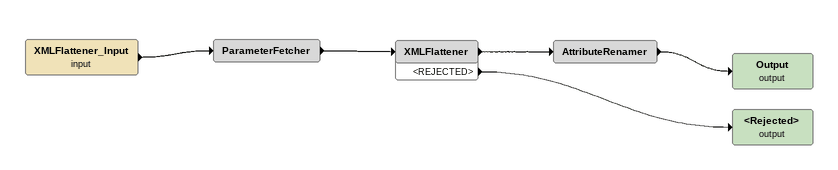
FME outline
XMLFlattener_Input (input)
    -> ParameterFetcher
ParameterFetcher
    -> XMLFlattener
XMLFlattener
    -> AttributeRenamer
    <REJECTED> -> <Rejected> (output)
AttributeRenamer
    -> Output (output)
Output (output)
<Rejected> (output)
